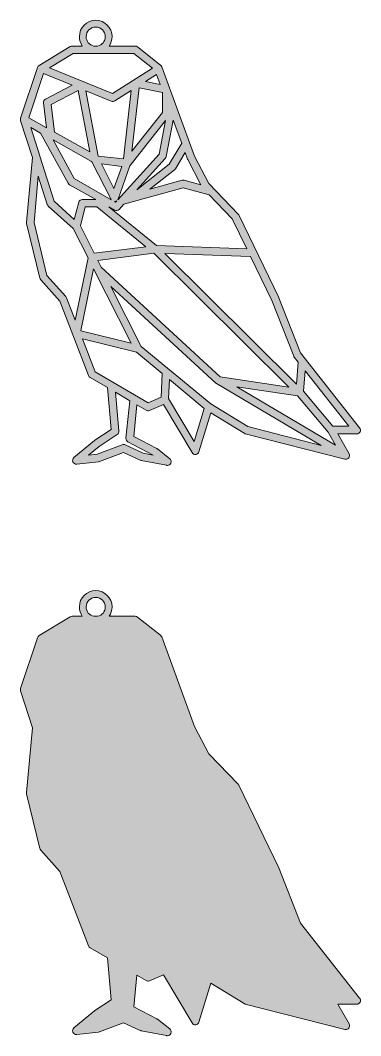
# Model space of a CAD drawing. Extents: x 5 to 4381, y -984 to -15.
# Drawn here: x 3483 to 3695, y -812 to -178 of the extents above; entities that cross this region are included whole.
import ezdxf

# ---------------------------------------------------------------- set-up
doc = ezdxf.new("R2010")
doc.units = 0
doc.header["$MEASUREMENT"] = 0
doc.layers.add('Layer 1', color=7, linetype='Continuous')

msp = doc.modelspace()

# ---------------------------------------------------------------- hatches: boundary and pattern name
at = {"layer": 'Layer 1', "true_color": 0xd0d1d3}
h = msp.add_hatch(color=254, dxfattribs=at)
h.dxf.hatch_style = 2
edge = h.paths.add_edge_path()
edge.add_spline(control_points=[(3657.68, -385.87), (3657.68, -385.87), (3644.17, -351.35), (3644.17, -351.35), (3644.14, -351.28), (3644.11, -351.21), (3644.08, -351.16), (3644.08, -351.16), (3619.09, -299.65), (3619.09, -299.65), (3618.98, -299.43), (3618.85, -299.25), (3618.7, -299.08), (3618.7, -299.08), (3600.34, -279.97), (3600.34, -279.97), (3600.34, -279.97), (3591.47, -262.98), (3591.47, -262.98), (3591.47, -262.98), (3571.07, -207.06), (3571.07, -207.06), (3570.92, -206.65), (3570.66, -206.29), (3570.32, -206.02), (3570.32, -206.02), (3555.92, -194.65), (3555.92, -194.65), (3555.51, -194.33), (3554.99, -194.15), (3554.46, -194.15), (3554.46, -194.15), (3538.17, -194.15), (3538.17, -194.15), (3539.33, -192.49), (3540.02, -190.48), (3540.02, -188.31), (3540.02, -182.68), (3535.44, -178.1), (3529.81, -178.1), (3524.18, -178.1), (3519.6, -182.68), (3519.6, -188.31), (3519.6, -190.48), (3520.29, -192.49), (3521.45, -194.15), (3521.45, -194.15), (3515.06, -194.15), (3515.06, -194.15), (3514.64, -194.15), (3514.22, -194.26), (3513.85, -194.49), (3513.85, -194.49), (3494.52, -206.23), (3494.52, -206.23), (3494.04, -206.53), (3493.69, -206.98), (3493.51, -207.5), (3493.51, -207.5), (3482.91, -239.32), (3482.91, -239.32), (3482.75, -239.79), (3482.74, -240.32), (3482.9, -240.8), (3482.9, -240.8), (3490.33, -263.82), (3490.33, -263.82), (3490.33, -263.82), (3486.58, -304.25), (3486.58, -304.25), (3486.56, -304.51), (3486.58, -304.78), (3486.64, -305.03), (3486.64, -305.03), (3494.97, -339.12), (3494.97, -339.12), (3495.06, -339.49), (3495.24, -339.84), (3495.5, -340.12), (3495.5, -340.12), (3507.34, -353.45), (3507.34, -353.45), (3507.34, -353.45), (3515.52, -374.57), (3515.52, -374.57), (3515.52, -374.57), (3515.52, -374.58), (3515.52, -374.59), (3515.52, -374.59), (3525.37, -400.03), (3525.37, -400.03), (3525.56, -400.53), (3525.93, -400.95), (3526.39, -401.22), (3526.39, -401.22), (3537.1, -407.5), (3537.1, -407.5), (3537.1, -407.5), (3539.49, -433.61), (3539.49, -433.61), (3539.49, -433.61), (3529.29, -440.41), (3529.29, -440.41), (3529.23, -440.45), (3529.14, -440.52), (3529.08, -440.57), (3529.08, -440.57), (3516.22, -451.16), (3516.22, -451.16), (3515.43, -451.82), (3515.15, -452.94), (3515.55, -453.89), (3515.95, -454.84), (3516.96, -455.43), (3517.98, -455.31), (3517.98, -455.31), (3531.61, -453.8), (3531.61, -453.8), (3531.79, -453.78), (3531.99, -453.74), (3532.18, -453.66), (3532.18, -453.66), (3547.17, -447.95), (3547.17, -447.95), (3547.17, -447.95), (3557.64, -452.84), (3557.64, -452.84), (3557.82, -452.92), (3558, -452.98), (3558.18, -453.01), (3558.18, -453.01), (3574.1, -456.04), (3574.1, -456.04), (3574.22, -456.07), (3574.42, -456.09), (3574.54, -456.09), (3575.46, -456.09), (3576.3, -455.55), (3576.68, -454.72), (3577.13, -453.73), (3576.85, -452.57), (3576.01, -451.9), (3576.01, -451.9), (3568.43, -445.84), (3568.43, -445.84), (3568.34, -445.77), (3568.17, -445.65), (3568.07, -445.6), (3568.07, -445.6), (3553.55, -437.99), (3553.55, -437.99), (3553.55, -437.99), (3555.49, -418.3), (3555.49, -418.3), (3555.49, -418.3), (3561.23, -421.67), (3561.23, -421.67), (3561.87, -422.04), (3562.66, -422.09), (3563.34, -421.8), (3563.34, -421.8), (3572.06, -418.06), (3572.06, -418.06), (3572.06, -418.06), (3589.95, -448.12), (3589.95, -448.12), (3590.43, -448.92), (3591.33, -449.37), (3592.25, -449.25), (3593.17, -449.14), (3593.94, -448.5), (3594.22, -447.61), (3594.22, -447.61), (3601.67, -423.23), (3601.67, -423.23), (3601.67, -423.23), (3622.56, -436.04), (3622.56, -436.04), (3622.78, -436.17), (3622.99, -436.26), (3623.22, -436.32), (3623.22, -436.32), (3685.34, -452.22), (3685.34, -452.22), (3685.52, -452.27), (3685.72, -452.3), (3685.92, -452.3), (3686.65, -452.3), (3687.35, -451.95), (3687.8, -451.37), (3688.37, -450.62), (3688.44, -449.6), (3687.96, -448.78), (3687.96, -448.78), (3680.88, -436.39), (3680.88, -436.39), (3680.88, -436.39), (3692.74, -436.39), (3692.74, -436.39), (3693.64, -436.39), (3694.47, -435.87), (3694.86, -435.06), (3695.25, -434.26), (3695.14, -433.29), (3694.59, -432.58), (3694.59, -432.58), (3657.68, -385.87), (3657.68, -385.87)], knot_values=[0, 0, 0, 0, 1, 1, 1, 2, 2, 2, 3, 3, 3, 4, 4, 4, 5, 5, 5, 6, 6, 6, 7, 7, 7, 8, 8, 8, 9, 9, 9, 10, 10, 10, 11, 11, 11, 12, 12, 12, 13, 13, 13, 14, 14, 14, 15, 15, 15, 16, 16, 16, 17, 17, 17, 18, 18, 18, 19, 19, 19, 20, 20, 20, 21, 21, 21, 22, 22, 22, 23, 23, 23, 24, 24, 24, 25, 25, 25, 26, 26, 26, 27, 27, 27, 28, 28, 28, 29, 29, 29, 30, 30, 30, 31, 31, 31, 32, 32, 32, 33, 33, 33, 34, 34, 34, 35, 35, 35, 36, 36, 36, 37, 37, 37, 38, 38, 38, 39, 39, 39, 40, 40, 40, 41, 41, 41, 42, 42, 42, 43, 43, 43, 44, 44, 44, 45, 45, 45, 46, 46, 46, 47, 47, 47, 48, 48, 48, 49, 49, 49, 50, 50, 50, 51, 51, 51, 52, 52, 52, 53, 53, 53, 54, 54, 54, 55, 55, 55, 56, 56, 56, 57, 57, 57, 58, 58, 58, 59, 59, 59, 60, 60, 60, 61, 61, 61, 62, 62, 62, 63, 63, 63, 64, 64, 64, 65, 65, 65, 66, 66, 66, 67, 67, 67, 68, 68, 68, 69, 69, 69, 69], degree=3, periodic=1)
edge = h.paths.add_edge_path()
edge.add_spline(control_points=[(3639.82, -353.15), (3639.82, -353.15), (3653.43, -387.91), (3653.43, -387.91), (3653.5, -388.12), (3653.62, -388.33), (3653.77, -388.51), (3653.77, -388.51), (3653.77, -388.52), (3653.77, -388.52), (3653.77, -388.52), (3656.29, -391.7), (3656.29, -391.7), (3656.29, -391.7), (3655.19, -405.32), (3655.19, -405.32), (3655.19, -405.32), (3572.88, -323.69), (3572.88, -323.69), (3572.88, -323.69), (3626.42, -325.52), (3626.42, -325.52), (3626.42, -325.52), (3639.82, -353.15), (3639.82, -353.15)], knot_values=[0, 0, 0, 0, 1, 1, 1, 2, 2, 2, 3, 3, 3, 4, 4, 4, 5, 5, 5, 6, 6, 6, 7, 7, 7, 8, 8, 8, 8], degree=3, periodic=1)
h.paths.add_polyline_path([(3541.19, -283.05), (3533.34, -267.84), (3546.1, -269.31)])
edge = h.paths.add_edge_path()
edge.add_spline(control_points=[(3542.97, -290.84), (3542.97, -290.84), (3542.24, -291.64), (3542.24, -291.64), (3542.24, -291.64), (3541.61, -291.29), (3541.61, -291.29), (3541.67, -291.29), (3541.74, -291.28), (3541.78, -291.28), (3542.21, -291.25), (3542.62, -291.09), (3542.97, -290.84)], knot_values=[0, 0, 0, 0, 1, 1, 1, 2, 2, 2, 3, 3, 3, 4, 4, 4, 4], degree=3, periodic=1)
edge = h.paths.add_edge_path()
edge.add_spline(control_points=[(3531.37, -262.88), (3531.37, -262.88), (3523.68, -222.15), (3523.68, -222.15), (3523.68, -222.15), (3539.56, -228.6), (3539.56, -228.6), (3540.25, -228.89), (3541.06, -228.82), (3541.7, -228.42), (3541.7, -228.42), (3551.96, -221.94), (3551.96, -221.94), (3551.96, -221.94), (3547.14, -264.7), (3547.14, -264.7), (3547.14, -264.7), (3531.37, -262.88), (3531.37, -262.88)], knot_values=[0, 0, 0, 0, 1, 1, 1, 2, 2, 2, 3, 3, 3, 4, 4, 4, 5, 5, 5, 6, 6, 6, 6], degree=3, periodic=1)
h.paths.add_polyline_path([(3526.09, -260.28), (3504.15, -248.01), (3502.06, -230.78), (3518.86, -221.91)])
edge = h.paths.add_edge_path()
edge.add_spline(control_points=[(3527.28, -266.33), (3527.31, -266.4), (3527.34, -266.46), (3527.37, -266.52), (3527.37, -266.52), (3539.49, -290.01), (3539.49, -290.01), (3539.51, -290.05), (3539.53, -290.08), (3539.55, -290.12), (3539.55, -290.12), (3516.43, -276.99), (3516.43, -276.99), (3516.43, -276.99), (3503.16, -252.84), (3503.16, -252.84), (3503.16, -252.84), (3527.28, -266.33), (3527.28, -266.33)], knot_values=[0, 0, 0, 0, 1, 1, 1, 2, 2, 2, 3, 3, 3, 4, 4, 4, 5, 5, 5, 6, 6, 6, 6], degree=3, periodic=1)
h.paths.add_polyline_path([(3566.12, -323.62), (3650.38, -407.16), (3607.43, -400.75), (3533.24, -332.26), (3531.11, -328.06)])
h.paths.add_polyline_path([(3528.87, -323.61), (3520.22, -306.48), (3523.32, -294.7), (3530.5, -294.7), (3561.2, -319.5)])
edge = h.paths.add_edge_path()
edge.add_spline(control_points=[(3600.69, -287.12), (3600.69, -287.12), (3615.02, -302.04), (3615.02, -302.04), (3615.02, -302.04), (3624.1, -320.74), (3624.1, -320.74), (3624.1, -320.74), (3567.83, -318.82), (3567.83, -318.82), (3567.83, -318.82), (3537.98, -294.7), (3537.98, -294.7), (3537.98, -294.7), (3538.09, -294.7), (3538.09, -294.7), (3538.09, -294.7), (3541.56, -296.66), (3541.56, -296.66), (3542.52, -297.2), (3543.75, -296.98), (3544.46, -296.2), (3544.46, -296.2), (3547.42, -292.93), (3547.42, -292.93), (3547.42, -292.93), (3584.4, -282.66), (3584.4, -282.66), (3584.4, -282.66), (3600.69, -287.12), (3600.69, -287.12)], knot_values=[0, 0, 0, 0, 1, 1, 1, 2, 2, 2, 3, 3, 3, 4, 4, 4, 5, 5, 5, 6, 6, 6, 7, 7, 7, 8, 8, 8, 9, 9, 9, 10, 10, 10, 10], degree=3, periodic=1)
edge = h.paths.add_edge_path()
edge.add_spline(control_points=[(3587.11, -264.74), (3587.14, -264.82), (3587.2, -264.95), (3587.24, -265.03), (3587.24, -265.03), (3595.48, -280.82), (3595.48, -280.82), (3595.48, -280.82), (3585.01, -277.96), (3585.01, -277.96), (3584.82, -277.9), (3584.61, -277.87), (3584.4, -277.87), (3584.19, -277.87), (3583.98, -277.9), (3583.77, -277.96), (3583.77, -277.96), (3563.69, -283.53), (3563.69, -283.53), (3563.69, -283.53), (3579.03, -271.46), (3579.03, -271.46), (3579.26, -271.28), (3579.45, -271.06), (3579.6, -270.8), (3579.6, -270.8), (3585.61, -260.62), (3585.61, -260.62), (3585.61, -260.62), (3587.11, -264.74), (3587.11, -264.74)], knot_values=[0, 0, 0, 0, 1, 1, 1, 2, 2, 2, 3, 3, 3, 4, 4, 4, 5, 5, 5, 6, 6, 6, 7, 7, 7, 8, 8, 8, 9, 9, 9, 10, 10, 10, 10], degree=3, periodic=1)
edge = h.paths.add_edge_path()
edge.add_spline(control_points=[(3578.23, -240.39), (3578.23, -240.39), (3583.52, -254.91), (3583.52, -254.91), (3583.52, -254.91), (3575.77, -268.04), (3575.77, -268.04), (3575.77, -268.04), (3555.51, -283.99), (3555.51, -283.99), (3555.51, -283.99), (3573.26, -264.37), (3573.26, -264.37), (3573.54, -264.05), (3573.73, -263.67), (3573.82, -263.26), (3573.82, -263.26), (3578.23, -240.39), (3578.23, -240.39)], knot_values=[0, 0, 0, 0, 1, 1, 1, 2, 2, 2, 3, 3, 3, 4, 4, 4, 5, 5, 5, 6, 6, 6, 6], degree=3, periodic=1)
edge = h.paths.add_edge_path()
edge.add_spline(control_points=[(3569.33, -261.71), (3569.33, -261.71), (3543.6, -290.14), (3543.6, -290.14), (3543.68, -290.01), (3543.74, -289.88), (3543.8, -289.73), (3543.8, -289.73), (3551.2, -269.01), (3551.2, -269.01), (3551.26, -268.94), (3551.33, -268.87), (3551.39, -268.79), (3551.39, -268.79), (3573.37, -240.72), (3573.37, -240.72), (3573.37, -240.72), (3569.33, -261.71), (3569.33, -261.71)], knot_values=[0, 0, 0, 0, 1, 1, 1, 2, 2, 2, 3, 3, 3, 4, 4, 4, 5, 5, 5, 6, 6, 6, 6], degree=3, periodic=1)
h.paths.add_polyline_path([(3571.42, -223.24), (3571.42, -235.59), (3552.41, -259.86), (3556.89, -220.17)])
h.paths.add_polyline_path([(3570.11, -218.16), (3560.99, -216.23), (3567.83, -211.91)])
edge = h.paths.add_edge_path()
edge.add_spline(control_points=[(3523.84, -188.31), (3523.84, -185.02), (3526.52, -182.34), (3529.81, -182.34), (3533.1, -182.34), (3535.78, -185.02), (3535.78, -188.31), (3535.78, -191.18), (3533.73, -193.58), (3531.03, -194.15), (3531.03, -194.15), (3528.6, -194.15), (3528.6, -194.15), (3525.89, -193.58), (3523.84, -191.18), (3523.84, -188.31)], knot_values=[0, 0, 0, 0, 1, 1, 1, 2, 2, 2, 3, 3, 3, 4, 4, 4, 5, 5, 5, 5], degree=3, periodic=1)
h.paths.add_polyline_path([(3515.72, -198.85), (3553.65, -198.85), (3565.23, -207.99), (3540.21, -223.79), (3500.96, -207.82)])
edge = h.paths.add_edge_path()
edge.add_spline(control_points=[(3497.18, -211.36), (3497.18, -211.36), (3515.02, -218.62), (3515.02, -218.62), (3515.02, -218.62), (3498.43, -227.38), (3498.43, -227.38), (3497.58, -227.83), (3497.08, -228.78), (3497.2, -229.74), (3497.2, -229.74), (3499.07, -245.17), (3499.07, -245.17), (3499.07, -245.17), (3487.98, -238.96), (3487.98, -238.96), (3487.98, -238.96), (3497.18, -211.36), (3497.18, -211.36)], knot_values=[0, 0, 0, 0, 1, 1, 1, 2, 2, 2, 3, 3, 3, 4, 4, 4, 5, 5, 5, 6, 6, 6, 6], degree=3, periodic=1)
edge = h.paths.add_edge_path()
edge.add_spline(control_points=[(3489.21, -245.04), (3489.21, -245.04), (3495.42, -248.51), (3495.42, -248.51), (3495.42, -248.51), (3512.62, -279.84), (3512.62, -279.84), (3512.84, -280.22), (3513.15, -280.54), (3513.53, -280.76), (3513.53, -280.76), (3529.81, -290), (3529.81, -290), (3529.81, -290), (3521.5, -290), (3521.5, -290), (3520.44, -290), (3519.5, -290.72), (3519.23, -291.75), (3519.23, -291.75), (3516.43, -302.41), (3516.43, -302.41), (3516.43, -302.41), (3503.85, -291.03), (3503.85, -291.03), (3503.85, -291.03), (3494.95, -262.85), (3494.95, -262.85), (3494.95, -262.83), (3494.95, -262.82), (3494.94, -262.8), (3494.94, -262.8), (3489.21, -245.04), (3489.21, -245.04)], knot_values=[0, 0, 0, 0, 1, 1, 1, 2, 2, 2, 3, 3, 3, 4, 4, 4, 5, 5, 5, 6, 6, 6, 7, 7, 7, 8, 8, 8, 9, 9, 9, 10, 10, 10, 11, 11, 11, 11], degree=3, periodic=1)
edge = h.paths.add_edge_path()
edge.add_spline(control_points=[(3511.57, -351.36), (3511.47, -351.09), (3511.33, -350.86), (3511.15, -350.66), (3511.15, -350.66), (3499.4, -337.44), (3499.4, -337.44), (3499.4, -337.44), (3491.3, -304.29), (3491.3, -304.29), (3491.3, -304.29), (3493.98, -275.37), (3493.98, -275.37), (3493.98, -275.37), (3499.56, -293.05), (3499.56, -293.05), (3499.69, -293.46), (3499.92, -293.81), (3500.22, -294.09), (3500.22, -294.09), (3515.81, -308.19), (3515.81, -308.19), (3515.81, -308.19), (3525.05, -326.48), (3525.05, -326.48), (3525.05, -326.48), (3517.02, -365.44), (3517.02, -365.44), (3517.02, -365.44), (3511.57, -351.36), (3511.57, -351.36)], knot_values=[0, 0, 0, 0, 1, 1, 1, 2, 2, 2, 3, 3, 3, 4, 4, 4, 5, 5, 5, 6, 6, 6, 7, 7, 7, 8, 8, 8, 9, 9, 9, 10, 10, 10, 10], degree=3, periodic=1)
h.paths.add_polyline_path([(3528.46, -333.23), (3551.95, -379.76), (3520.47, -371.99)])
edge = h.paths.add_edge_path()
edge.add_spline(control_points=[(3565.68, -449.65), (3565.68, -449.65), (3559.36, -448.45), (3559.36, -448.45), (3559.36, -448.45), (3548.26, -443.27), (3548.26, -443.27), (3547.69, -443), (3547.02, -442.98), (3546.43, -443.2), (3546.43, -443.2), (3530.8, -449.16), (3530.8, -449.16), (3530.8, -449.16), (3525.31, -449.77), (3525.31, -449.77), (3525.31, -449.77), (3532, -444.26), (3532, -444.26), (3532, -444.26), (3543.27, -436.75), (3543.27, -436.75), (3543.98, -436.27), (3544.38, -435.44), (3544.3, -434.58), (3544.3, -434.58), (3544.3, -434.58), (3544.3, -434.58), (3544.3, -434.58), (3542.09, -410.43), (3542.09, -410.43), (3542.09, -410.43), (3551.02, -415.67), (3551.02, -415.67), (3551.02, -415.67), (3548.72, -439.11), (3548.72, -439.11), (3548.62, -440.06), (3549.11, -440.97), (3549.96, -441.42), (3549.96, -441.42), (3565.68, -449.65), (3565.68, -449.65)], knot_values=[0, 0, 0, 0, 1, 1, 1, 2, 2, 2, 3, 3, 3, 4, 4, 4, 5, 5, 5, 6, 6, 6, 7, 7, 7, 8, 8, 8, 9, 9, 9, 10, 10, 10, 11, 11, 11, 12, 12, 12, 13, 13, 13, 14, 14, 14, 14], degree=3, periodic=1)
h.paths.add_polyline_path([(3570.62, -413.57), (3562.59, -417.01), (3529.46, -397.57), (3521.54, -377.1), (3555.27, -385.42), (3571.37, -398.74)])
h.paths.add_polyline_path([(3591.27, -441.15), (3575.29, -414.3), (3575.89, -402.48), (3597.6, -420.45)])
edge = h.paths.add_edge_path()
edge.add_spline(control_points=[(3624.72, -431.85), (3624.72, -431.85), (3601.68, -417.72), (3601.68, -417.72), (3601.68, -417.72), (3558.24, -381.77), (3558.24, -381.77), (3558.24, -381.77), (3539.29, -344.25), (3539.29, -344.25), (3539.29, -344.25), (3604.77, -404.7), (3604.77, -404.7), (3604.82, -404.74), (3604.88, -404.79), (3604.94, -404.83), (3605.01, -404.89), (3605.09, -404.95), (3605.17, -404.99), (3605.17, -404.99), (3670.5, -443.57), (3670.5, -443.57), (3670.5, -443.57), (3624.72, -431.85), (3624.72, -431.85)], knot_values=[0, 0, 0, 0, 1, 1, 1, 2, 2, 2, 3, 3, 3, 4, 4, 4, 5, 5, 5, 6, 6, 6, 7, 7, 7, 8, 8, 8, 8], degree=3, periodic=1)
h.paths.add_polyline_path([(3617.94, -407.07), (3655.9, -412.74), (3674.9, -435.38), (3679.48, -443.41)])
h.paths.add_polyline_path([(3677.93, -431.68), (3659.55, -409.77), (3660.57, -397.12), (3687.89, -431.68)])
at = {"layer": 'Layer 1', "true_color": 0xad6c5e}
h = msp.add_hatch(color=35, dxfattribs=at)
h.dxf.hatch_style = 2
edge = h.paths.add_edge_path()
edge.add_spline(control_points=[(3657.68, -742.07), (3657.68, -742.07), (3644.17, -707.54), (3644.17, -707.54), (3644.14, -707.48), (3644.11, -707.4), (3644.08, -707.35), (3644.08, -707.35), (3619.09, -655.85), (3619.09, -655.85), (3618.98, -655.63), (3618.85, -655.44), (3618.7, -655.28), (3618.7, -655.28), (3600.34, -636.17), (3600.34, -636.17), (3600.34, -636.17), (3591.47, -619.18), (3591.47, -619.18), (3591.47, -619.18), (3571.07, -563.25), (3571.07, -563.25), (3570.92, -562.85), (3570.66, -562.49), (3570.32, -562.21), (3570.32, -562.21), (3555.92, -550.85), (3555.92, -550.85), (3555.51, -550.52), (3554.99, -550.34), (3554.46, -550.34), (3554.46, -550.34), (3538.17, -550.34), (3538.17, -550.34), (3539.33, -548.68), (3540.02, -546.67), (3540.02, -544.5), (3540.02, -538.87), (3535.44, -534.29), (3529.81, -534.29), (3524.18, -534.29), (3519.6, -538.87), (3519.6, -544.5), (3519.6, -546.67), (3520.29, -548.68), (3521.45, -550.34), (3521.45, -550.34), (3515.06, -550.34), (3515.06, -550.34), (3514.64, -550.34), (3514.22, -550.46), (3513.85, -550.68), (3513.85, -550.68), (3494.52, -562.43), (3494.52, -562.43), (3494.04, -562.72), (3493.69, -563.17), (3493.51, -563.7), (3493.51, -563.7), (3482.91, -595.51), (3482.91, -595.51), (3482.75, -595.99), (3482.74, -596.51), (3482.9, -596.99), (3482.9, -596.99), (3490.33, -620.01), (3490.33, -620.01), (3490.33, -620.01), (3486.58, -660.45), (3486.58, -660.45), (3486.56, -660.71), (3486.58, -660.97), (3486.64, -661.22), (3486.64, -661.22), (3494.97, -695.32), (3494.97, -695.32), (3495.06, -695.68), (3495.24, -696.03), (3495.5, -696.32), (3495.5, -696.32), (3507.34, -709.64), (3507.34, -709.64), (3507.34, -709.64), (3515.52, -730.76), (3515.52, -730.76), (3515.52, -730.77), (3515.52, -730.78), (3515.52, -730.78), (3515.52, -730.78), (3525.37, -756.22), (3525.37, -756.22), (3525.56, -756.72), (3525.93, -757.14), (3526.39, -757.41), (3526.39, -757.41), (3537.1, -763.69), (3537.1, -763.69), (3537.1, -763.69), (3539.49, -789.81), (3539.49, -789.81), (3539.49, -789.81), (3529.29, -796.61), (3529.29, -796.61), (3529.23, -796.65), (3529.14, -796.72), (3529.08, -796.77), (3529.08, -796.77), (3516.22, -807.36), (3516.22, -807.36), (3515.43, -808.01), (3515.15, -809.13), (3515.55, -810.08), (3515.95, -811.04), (3516.96, -811.63), (3517.98, -811.51), (3517.98, -811.51), (3531.61, -809.99), (3531.61, -809.99), (3531.79, -809.98), (3531.99, -809.93), (3532.18, -809.86), (3532.18, -809.86), (3547.17, -804.15), (3547.17, -804.15), (3547.17, -804.15), (3557.64, -809.03), (3557.64, -809.03), (3557.82, -809.11), (3558, -809.17), (3558.18, -809.21), (3558.18, -809.21), (3574.1, -812.24), (3574.1, -812.24), (3574.22, -812.26), (3574.42, -812.28), (3574.54, -812.28), (3575.46, -812.28), (3576.3, -811.74), (3576.68, -810.91), (3577.13, -809.92), (3576.85, -808.77), (3576.01, -808.09), (3576.01, -808.09), (3568.43, -802.03), (3568.43, -802.03), (3568.34, -801.96), (3568.17, -801.85), (3568.07, -801.79), (3568.07, -801.79), (3553.55, -794.19), (3553.55, -794.19), (3553.55, -794.19), (3555.49, -774.49), (3555.49, -774.49), (3555.49, -774.49), (3561.23, -777.86), (3561.23, -777.86), (3561.87, -778.24), (3562.66, -778.29), (3563.34, -778), (3563.34, -778), (3572.06, -774.26), (3572.06, -774.26), (3572.06, -774.26), (3589.95, -804.31), (3589.95, -804.31), (3590.43, -805.11), (3591.33, -805.56), (3592.25, -805.44), (3593.17, -805.34), (3593.94, -804.69), (3594.22, -803.8), (3594.22, -803.8), (3601.67, -779.42), (3601.67, -779.42), (3601.67, -779.42), (3622.56, -792.23), (3622.56, -792.23), (3622.78, -792.36), (3622.99, -792.45), (3623.22, -792.51), (3623.22, -792.51), (3685.34, -808.42), (3685.34, -808.42), (3685.52, -808.47), (3685.72, -808.49), (3685.92, -808.49), (3686.65, -808.49), (3687.35, -808.14), (3687.8, -807.56), (3688.37, -806.81), (3688.44, -805.79), (3687.96, -804.97), (3687.96, -804.97), (3680.88, -792.58), (3680.88, -792.58), (3680.88, -792.58), (3692.74, -792.58), (3692.74, -792.58), (3693.64, -792.58), (3694.47, -792.06), (3694.86, -791.26), (3695.25, -790.45), (3695.14, -789.48), (3694.59, -788.78), (3694.59, -788.78), (3657.68, -742.07), (3657.68, -742.07)], knot_values=[0, 0, 0, 0, 1, 1, 1, 2, 2, 2, 3, 3, 3, 4, 4, 4, 5, 5, 5, 6, 6, 6, 7, 7, 7, 8, 8, 8, 9, 9, 9, 10, 10, 10, 11, 11, 11, 12, 12, 12, 13, 13, 13, 14, 14, 14, 15, 15, 15, 16, 16, 16, 17, 17, 17, 18, 18, 18, 19, 19, 19, 20, 20, 20, 21, 21, 21, 22, 22, 22, 23, 23, 23, 24, 24, 24, 25, 25, 25, 26, 26, 26, 27, 27, 27, 28, 28, 28, 29, 29, 29, 30, 30, 30, 31, 31, 31, 32, 32, 32, 33, 33, 33, 34, 34, 34, 35, 35, 35, 36, 36, 36, 37, 37, 37, 38, 38, 38, 39, 39, 39, 40, 40, 40, 41, 41, 41, 42, 42, 42, 43, 43, 43, 44, 44, 44, 45, 45, 45, 46, 46, 46, 47, 47, 47, 48, 48, 48, 49, 49, 49, 50, 50, 50, 51, 51, 51, 52, 52, 52, 53, 53, 53, 54, 54, 54, 55, 55, 55, 56, 56, 56, 57, 57, 57, 58, 58, 58, 59, 59, 59, 60, 60, 60, 61, 61, 61, 62, 62, 62, 63, 63, 63, 64, 64, 64, 65, 65, 65, 66, 66, 66, 67, 67, 67, 68, 68, 68, 69, 69, 69, 69], degree=3, periodic=1)
edge = h.paths.add_edge_path()
edge.add_spline(control_points=[(3523.84, -544.5), (3523.84, -541.21), (3526.52, -538.53), (3529.81, -538.53), (3533.1, -538.53), (3535.78, -541.21), (3535.78, -544.5), (3535.78, -547.37), (3533.73, -549.78), (3531.03, -550.34), (3531.03, -550.34), (3528.6, -550.34), (3528.6, -550.34), (3525.89, -549.78), (3523.84, -547.37), (3523.84, -544.5)], knot_values=[0, 0, 0, 0, 1, 1, 1, 2, 2, 2, 3, 3, 3, 4, 4, 4, 5, 5, 5, 5], degree=3, periodic=1)

# ---------------------------------------------------------------- linework, layer by layer
at = {"layer": 'Layer 1', "lineweight": 0}
for points in [[(3515.72, -198.85), (3553.65, -198.85), (3565.23, -207.99), (3540.21, -223.79), (3500.96, -207.82), (3515.72, -198.85)], [(3570.11, -218.16), (3560.99, -216.23), (3567.83, -211.91), (3570.11, -218.16)], [(3526.09, -260.28), (3504.15, -248.01), (3502.06, -230.78), (3518.86, -221.91), (3526.09, -260.28)], [(3571.42, -223.24), (3571.42, -235.59), (3552.41, -259.86), (3556.89, -220.17), (3571.42, -223.24)], [(3541.19, -283.05), (3533.34, -267.84), (3546.1, -269.31), (3541.19, -283.05)], [(3528.87, -323.61), (3520.22, -306.48), (3523.32, -294.7), (3530.5, -294.7), (3561.2, -319.5), (3528.87, -323.61)], [(3566.12, -323.62), (3650.38, -407.16), (3607.43, -400.75), (3533.24, -332.26), (3531.11, -328.06), (3566.12, -323.62)], [(3528.46, -333.23), (3551.95, -379.76), (3520.47, -371.99), (3528.46, -333.23)], [(3570.62, -413.57), (3562.59, -417.01), (3529.46, -397.57), (3521.54, -377.1), (3555.27, -385.42), (3571.37, -398.74), (3570.62, -413.57)], [(3677.93, -431.68), (3659.55, -409.77), (3660.57, -397.12), (3687.89, -431.68), (3677.93, -431.68)], [(3591.27, -441.15), (3575.29, -414.3), (3575.89, -402.48), (3597.6, -420.45), (3591.27, -441.15)], [(3617.94, -407.07), (3655.9, -412.74), (3674.9, -435.38), (3679.48, -443.41), (3617.94, -407.07)]]:
    msp.add_lwpolyline(points, dxfattribs=at)
for points, knots in [([(3657.68, -385.87), (3657.68, -385.87), (3644.17, -351.35), (3644.17, -351.35), (3644.14, -351.28), (3644.11, -351.21), (3644.08, -351.16), (3644.08, -351.16), (3619.09, -299.65), (3619.09, -299.65), (3618.98, -299.43), (3618.85, -299.25), (3618.7, -299.08), (3618.7, -299.08), (3600.34, -279.97), (3600.34, -279.97), (3600.34, -279.97), (3591.47, -262.98), (3591.47, -262.98), (3591.47, -262.98), (3571.07, -207.06), (3571.07, -207.06), (3570.92, -206.65), (3570.66, -206.29), (3570.32, -206.02), (3570.32, -206.02), (3555.92, -194.65), (3555.92, -194.65), (3555.51, -194.33), (3554.99, -194.15), (3554.46, -194.15), (3554.46, -194.15), (3538.17, -194.15), (3538.17, -194.15), (3539.33, -192.49), (3540.02, -190.48), (3540.02, -188.31), (3540.02, -182.68), (3535.44, -178.1), (3529.81, -178.1), (3524.18, -178.1), (3519.6, -182.68), (3519.6, -188.31), (3519.6, -190.48), (3520.29, -192.49), (3521.45, -194.15), (3521.45, -194.15), (3515.06, -194.15), (3515.06, -194.15), (3514.64, -194.15), (3514.22, -194.26), (3513.85, -194.49), (3513.85, -194.49), (3494.52, -206.23), (3494.52, -206.23), (3494.04, -206.53), (3493.69, -206.98), (3493.51, -207.5), (3493.51, -207.5), (3482.91, -239.32), (3482.91, -239.32), (3482.75, -239.79), (3482.74, -240.32), (3482.9, -240.8), (3482.9, -240.8), (3490.33, -263.82), (3490.33, -263.82), (3490.33, -263.82), (3486.58, -304.25), (3486.58, -304.25), (3486.56, -304.51), (3486.58, -304.78), (3486.64, -305.03), (3486.64, -305.03), (3494.97, -339.12), (3494.97, -339.12), (3495.06, -339.49), (3495.24, -339.84), (3495.5, -340.12), (3495.5, -340.12), (3507.34, -353.45), (3507.34, -353.45), (3507.34, -353.45), (3515.52, -374.57), (3515.52, -374.57), (3515.52, -374.57), (3515.52, -374.58), (3515.52, -374.59), (3515.52, -374.59), (3525.37, -400.03), (3525.37, -400.03), (3525.56, -400.53), (3525.93, -400.95), (3526.39, -401.22), (3526.39, -401.22), (3537.1, -407.5), (3537.1, -407.5), (3537.1, -407.5), (3539.49, -433.61), (3539.49, -433.61), (3539.49, -433.61), (3529.29, -440.41), (3529.29, -440.41), (3529.23, -440.45), (3529.14, -440.52), (3529.08, -440.57), (3529.08, -440.57), (3516.22, -451.16), (3516.22, -451.16), (3515.43, -451.82), (3515.15, -452.94), (3515.55, -453.89), (3515.95, -454.84), (3516.96, -455.43), (3517.98, -455.31), (3517.98, -455.31), (3531.61, -453.8), (3531.61, -453.8), (3531.79, -453.78), (3531.99, -453.74), (3532.18, -453.66), (3532.18, -453.66), (3547.17, -447.95), (3547.17, -447.95), (3547.17, -447.95), (3557.64, -452.84), (3557.64, -452.84), (3557.82, -452.92), (3558, -452.98), (3558.18, -453.01), (3558.18, -453.01), (3574.1, -456.04), (3574.1, -456.04), (3574.22, -456.07), (3574.42, -456.09), (3574.54, -456.09), (3575.46, -456.09), (3576.3, -455.55), (3576.68, -454.72), (3577.13, -453.73), (3576.85, -452.57), (3576.01, -451.9), (3576.01, -451.9), (3568.43, -445.84), (3568.43, -445.84), (3568.34, -445.77), (3568.17, -445.65), (3568.07, -445.6), (3568.07, -445.6), (3553.55, -437.99), (3553.55, -437.99), (3553.55, -437.99), (3555.49, -418.3), (3555.49, -418.3), (3555.49, -418.3), (3561.23, -421.67), (3561.23, -421.67), (3561.87, -422.04), (3562.66, -422.09), (3563.34, -421.8), (3563.34, -421.8), (3572.06, -418.06), (3572.06, -418.06), (3572.06, -418.06), (3589.95, -448.12), (3589.95, -448.12), (3590.43, -448.92), (3591.33, -449.37), (3592.25, -449.25), (3593.17, -449.14), (3593.94, -448.5), (3594.22, -447.61), (3594.22, -447.61), (3601.67, -423.23), (3601.67, -423.23), (3601.67, -423.23), (3622.56, -436.04), (3622.56, -436.04), (3622.78, -436.17), (3622.99, -436.26), (3623.22, -436.32), (3623.22, -436.32), (3685.34, -452.22), (3685.34, -452.22), (3685.52, -452.27), (3685.72, -452.3), (3685.92, -452.3), (3686.65, -452.3), (3687.35, -451.95), (3687.8, -451.37), (3688.37, -450.62), (3688.44, -449.6), (3687.96, -448.78), (3687.96, -448.78), (3680.88, -436.39), (3680.88, -436.39), (3680.88, -436.39), (3692.74, -436.39), (3692.74, -436.39), (3693.64, -436.39), (3694.47, -435.87), (3694.86, -435.06), (3695.25, -434.26), (3695.14, -433.29), (3694.59, -432.58), (3694.59, -432.58), (3657.68, -385.87), (3657.68, -385.87)], [0, 0, 0, 0, 1, 1, 1, 2, 2, 2, 3, 3, 3, 4, 4, 4, 5, 5, 5, 6, 6, 6, 7, 7, 7, 8, 8, 8, 9, 9, 9, 10, 10, 10, 11, 11, 11, 12, 12, 12, 13, 13, 13, 14, 14, 14, 15, 15, 15, 16, 16, 16, 17, 17, 17, 18, 18, 18, 19, 19, 19, 20, 20, 20, 21, 21, 21, 22, 22, 22, 23, 23, 23, 24, 24, 24, 25, 25, 25, 26, 26, 26, 27, 27, 27, 28, 28, 28, 29, 29, 29, 30, 30, 30, 31, 31, 31, 32, 32, 32, 33, 33, 33, 34, 34, 34, 35, 35, 35, 36, 36, 36, 37, 37, 37, 38, 38, 38, 39, 39, 39, 40, 40, 40, 41, 41, 41, 42, 42, 42, 43, 43, 43, 44, 44, 44, 45, 45, 45, 46, 46, 46, 47, 47, 47, 48, 48, 48, 49, 49, 49, 50, 50, 50, 51, 51, 51, 52, 52, 52, 53, 53, 53, 54, 54, 54, 55, 55, 55, 56, 56, 56, 57, 57, 57, 58, 58, 58, 59, 59, 59, 60, 60, 60, 61, 61, 61, 62, 62, 62, 63, 63, 63, 64, 64, 64, 65, 65, 65, 66, 66, 66, 67, 67, 67, 68, 68, 68, 69, 69, 69, 69]), ([(3523.84, -188.31), (3523.84, -185.02), (3526.52, -182.34), (3529.81, -182.34), (3533.1, -182.34), (3535.78, -185.02), (3535.78, -188.31), (3535.78, -191.18), (3533.73, -193.58), (3531.03, -194.15), (3531.03, -194.15), (3528.6, -194.15), (3528.6, -194.15), (3525.89, -193.58), (3523.84, -191.18), (3523.84, -188.31)], [0, 0, 0, 0, 1, 1, 1, 2, 2, 2, 3, 3, 3, 4, 4, 4, 5, 5, 5, 5]), ([(3497.18, -211.36), (3497.18, -211.36), (3515.02, -218.62), (3515.02, -218.62), (3515.02, -218.62), (3498.43, -227.38), (3498.43, -227.38), (3497.58, -227.83), (3497.08, -228.78), (3497.2, -229.74), (3497.2, -229.74), (3499.07, -245.17), (3499.07, -245.17), (3499.07, -245.17), (3487.98, -238.96), (3487.98, -238.96), (3487.98, -238.96), (3497.18, -211.36), (3497.18, -211.36)], [0, 0, 0, 0, 1, 1, 1, 2, 2, 2, 3, 3, 3, 4, 4, 4, 5, 5, 5, 6, 6, 6, 6]), ([(3531.37, -262.88), (3531.37, -262.88), (3523.68, -222.15), (3523.68, -222.15), (3523.68, -222.15), (3539.56, -228.6), (3539.56, -228.6), (3540.25, -228.89), (3541.06, -228.82), (3541.7, -228.42), (3541.7, -228.42), (3551.96, -221.94), (3551.96, -221.94), (3551.96, -221.94), (3547.14, -264.7), (3547.14, -264.7), (3547.14, -264.7), (3531.37, -262.88), (3531.37, -262.88)], [0, 0, 0, 0, 1, 1, 1, 2, 2, 2, 3, 3, 3, 4, 4, 4, 5, 5, 5, 6, 6, 6, 6]), ([(3569.33, -261.71), (3569.33, -261.71), (3543.6, -290.14), (3543.6, -290.14), (3543.68, -290.01), (3543.74, -289.88), (3543.8, -289.73), (3543.8, -289.73), (3551.2, -269.01), (3551.2, -269.01), (3551.26, -268.94), (3551.33, -268.87), (3551.39, -268.79), (3551.39, -268.79), (3573.37, -240.72), (3573.37, -240.72), (3573.37, -240.72), (3569.33, -261.71), (3569.33, -261.71)], [0, 0, 0, 0, 1, 1, 1, 2, 2, 2, 3, 3, 3, 4, 4, 4, 5, 5, 5, 6, 6, 6, 6]), ([(3578.23, -240.39), (3578.23, -240.39), (3583.52, -254.91), (3583.52, -254.91), (3583.52, -254.91), (3575.77, -268.04), (3575.77, -268.04), (3575.77, -268.04), (3555.51, -283.99), (3555.51, -283.99), (3555.51, -283.99), (3573.26, -264.37), (3573.26, -264.37), (3573.54, -264.05), (3573.73, -263.67), (3573.82, -263.26), (3573.82, -263.26), (3578.23, -240.39), (3578.23, -240.39)], [0, 0, 0, 0, 1, 1, 1, 2, 2, 2, 3, 3, 3, 4, 4, 4, 5, 5, 5, 6, 6, 6, 6]), ([(3489.21, -245.04), (3489.21, -245.04), (3495.42, -248.51), (3495.42, -248.51), (3495.42, -248.51), (3512.62, -279.84), (3512.62, -279.84), (3512.84, -280.22), (3513.15, -280.54), (3513.53, -280.76), (3513.53, -280.76), (3529.81, -290), (3529.81, -290), (3529.81, -290), (3521.5, -290), (3521.5, -290), (3520.44, -290), (3519.5, -290.72), (3519.23, -291.75), (3519.23, -291.75), (3516.43, -302.41), (3516.43, -302.41), (3516.43, -302.41), (3503.85, -291.03), (3503.85, -291.03), (3503.85, -291.03), (3494.95, -262.85), (3494.95, -262.85), (3494.95, -262.83), (3494.95, -262.82), (3494.94, -262.8), (3494.94, -262.8), (3489.21, -245.04), (3489.21, -245.04)], [0, 0, 0, 0, 1, 1, 1, 2, 2, 2, 3, 3, 3, 4, 4, 4, 5, 5, 5, 6, 6, 6, 7, 7, 7, 8, 8, 8, 9, 9, 9, 10, 10, 10, 11, 11, 11, 11]), ([(3527.28, -266.33), (3527.31, -266.4), (3527.34, -266.46), (3527.37, -266.52), (3527.37, -266.52), (3539.49, -290.01), (3539.49, -290.01), (3539.51, -290.05), (3539.53, -290.08), (3539.55, -290.12), (3539.55, -290.12), (3516.43, -276.99), (3516.43, -276.99), (3516.43, -276.99), (3503.16, -252.84), (3503.16, -252.84), (3503.16, -252.84), (3527.28, -266.33), (3527.28, -266.33)], [0, 0, 0, 0, 1, 1, 1, 2, 2, 2, 3, 3, 3, 4, 4, 4, 5, 5, 5, 6, 6, 6, 6]), ([(3587.11, -264.74), (3587.14, -264.82), (3587.2, -264.95), (3587.24, -265.03), (3587.24, -265.03), (3595.48, -280.82), (3595.48, -280.82), (3595.48, -280.82), (3585.01, -277.96), (3585.01, -277.96), (3584.82, -277.9), (3584.61, -277.87), (3584.4, -277.87), (3584.19, -277.87), (3583.98, -277.9), (3583.77, -277.96), (3583.77, -277.96), (3563.69, -283.53), (3563.69, -283.53), (3563.69, -283.53), (3579.03, -271.46), (3579.03, -271.46), (3579.26, -271.28), (3579.45, -271.06), (3579.6, -270.8), (3579.6, -270.8), (3585.61, -260.62), (3585.61, -260.62), (3585.61, -260.62), (3587.11, -264.74), (3587.11, -264.74)], [0, 0, 0, 0, 1, 1, 1, 2, 2, 2, 3, 3, 3, 4, 4, 4, 5, 5, 5, 6, 6, 6, 7, 7, 7, 8, 8, 8, 9, 9, 9, 10, 10, 10, 10]), ([(3511.57, -351.36), (3511.47, -351.09), (3511.33, -350.86), (3511.15, -350.66), (3511.15, -350.66), (3499.4, -337.44), (3499.4, -337.44), (3499.4, -337.44), (3491.3, -304.29), (3491.3, -304.29), (3491.3, -304.29), (3493.98, -275.37), (3493.98, -275.37), (3493.98, -275.37), (3499.56, -293.05), (3499.56, -293.05), (3499.69, -293.46), (3499.92, -293.81), (3500.22, -294.09), (3500.22, -294.09), (3515.81, -308.19), (3515.81, -308.19), (3515.81, -308.19), (3525.05, -326.48), (3525.05, -326.48), (3525.05, -326.48), (3517.02, -365.44), (3517.02, -365.44), (3517.02, -365.44), (3511.57, -351.36), (3511.57, -351.36)], [0, 0, 0, 0, 1, 1, 1, 2, 2, 2, 3, 3, 3, 4, 4, 4, 5, 5, 5, 6, 6, 6, 7, 7, 7, 8, 8, 8, 9, 9, 9, 10, 10, 10, 10]), ([(3600.69, -287.12), (3600.69, -287.12), (3615.02, -302.04), (3615.02, -302.04), (3615.02, -302.04), (3624.1, -320.74), (3624.1, -320.74), (3624.1, -320.74), (3567.83, -318.82), (3567.83, -318.82), (3567.83, -318.82), (3537.98, -294.7), (3537.98, -294.7), (3537.98, -294.7), (3538.09, -294.7), (3538.09, -294.7), (3538.09, -294.7), (3541.56, -296.66), (3541.56, -296.66), (3542.52, -297.2), (3543.75, -296.98), (3544.46, -296.2), (3544.46, -296.2), (3547.42, -292.93), (3547.42, -292.93), (3547.42, -292.93), (3584.4, -282.66), (3584.4, -282.66), (3584.4, -282.66), (3600.69, -287.12), (3600.69, -287.12)], [0, 0, 0, 0, 1, 1, 1, 2, 2, 2, 3, 3, 3, 4, 4, 4, 5, 5, 5, 6, 6, 6, 7, 7, 7, 8, 8, 8, 9, 9, 9, 10, 10, 10, 10]), ([(3542.97, -290.84), (3542.97, -290.84), (3542.24, -291.64), (3542.24, -291.64), (3542.24, -291.64), (3541.61, -291.29), (3541.61, -291.29), (3541.67, -291.29), (3541.74, -291.28), (3541.78, -291.28), (3542.21, -291.25), (3542.62, -291.09), (3542.97, -290.84)], [0, 0, 0, 0, 1, 1, 1, 2, 2, 2, 3, 3, 3, 4, 4, 4, 4]), ([(3639.82, -353.15), (3639.82, -353.15), (3653.43, -387.91), (3653.43, -387.91), (3653.5, -388.12), (3653.62, -388.33), (3653.77, -388.51), (3653.77, -388.51), (3653.77, -388.52), (3653.77, -388.52), (3653.77, -388.52), (3656.29, -391.7), (3656.29, -391.7), (3656.29, -391.7), (3655.19, -405.32), (3655.19, -405.32), (3655.19, -405.32), (3572.88, -323.69), (3572.88, -323.69), (3572.88, -323.69), (3626.42, -325.52), (3626.42, -325.52), (3626.42, -325.52), (3639.82, -353.15), (3639.82, -353.15)], [0, 0, 0, 0, 1, 1, 1, 2, 2, 2, 3, 3, 3, 4, 4, 4, 5, 5, 5, 6, 6, 6, 7, 7, 7, 8, 8, 8, 8]), ([(3624.72, -431.85), (3624.72, -431.85), (3601.68, -417.72), (3601.68, -417.72), (3601.68, -417.72), (3558.24, -381.77), (3558.24, -381.77), (3558.24, -381.77), (3539.29, -344.25), (3539.29, -344.25), (3539.29, -344.25), (3604.77, -404.7), (3604.77, -404.7), (3604.82, -404.74), (3604.88, -404.79), (3604.94, -404.83), (3605.01, -404.89), (3605.09, -404.95), (3605.17, -404.99), (3605.17, -404.99), (3670.5, -443.57), (3670.5, -443.57), (3670.5, -443.57), (3624.72, -431.85), (3624.72, -431.85)], [0, 0, 0, 0, 1, 1, 1, 2, 2, 2, 3, 3, 3, 4, 4, 4, 5, 5, 5, 6, 6, 6, 7, 7, 7, 8, 8, 8, 8]), ([(3565.68, -449.65), (3565.68, -449.65), (3559.36, -448.45), (3559.36, -448.45), (3559.36, -448.45), (3548.26, -443.27), (3548.26, -443.27), (3547.69, -443), (3547.02, -442.98), (3546.43, -443.2), (3546.43, -443.2), (3530.8, -449.16), (3530.8, -449.16), (3530.8, -449.16), (3525.31, -449.77), (3525.31, -449.77), (3525.31, -449.77), (3532, -444.26), (3532, -444.26), (3532, -444.26), (3543.27, -436.75), (3543.27, -436.75), (3543.98, -436.27), (3544.38, -435.44), (3544.3, -434.58), (3544.3, -434.58), (3544.3, -434.58), (3544.3, -434.58), (3544.3, -434.58), (3542.09, -410.43), (3542.09, -410.43), (3542.09, -410.43), (3551.02, -415.67), (3551.02, -415.67), (3551.02, -415.67), (3548.72, -439.11), (3548.72, -439.11), (3548.62, -440.06), (3549.11, -440.97), (3549.96, -441.42), (3549.96, -441.42), (3565.68, -449.65), (3565.68, -449.65)], [0, 0, 0, 0, 1, 1, 1, 2, 2, 2, 3, 3, 3, 4, 4, 4, 5, 5, 5, 6, 6, 6, 7, 7, 7, 8, 8, 8, 9, 9, 9, 10, 10, 10, 11, 11, 11, 12, 12, 12, 13, 13, 13, 14, 14, 14, 14]), ([(3657.68, -742.07), (3657.68, -742.07), (3644.17, -707.54), (3644.17, -707.54), (3644.14, -707.48), (3644.11, -707.4), (3644.08, -707.35), (3644.08, -707.35), (3619.09, -655.85), (3619.09, -655.85), (3618.98, -655.63), (3618.85, -655.44), (3618.7, -655.28), (3618.7, -655.28), (3600.34, -636.17), (3600.34, -636.17), (3600.34, -636.17), (3591.47, -619.18), (3591.47, -619.18), (3591.47, -619.18), (3571.07, -563.25), (3571.07, -563.25), (3570.92, -562.85), (3570.66, -562.49), (3570.32, -562.21), (3570.32, -562.21), (3555.92, -550.85), (3555.92, -550.85), (3555.51, -550.52), (3554.99, -550.34), (3554.46, -550.34), (3554.46, -550.34), (3538.17, -550.34), (3538.17, -550.34), (3539.33, -548.68), (3540.02, -546.67), (3540.02, -544.5), (3540.02, -538.87), (3535.44, -534.29), (3529.81, -534.29), (3524.18, -534.29), (3519.6, -538.87), (3519.6, -544.5), (3519.6, -546.67), (3520.29, -548.68), (3521.45, -550.34), (3521.45, -550.34), (3515.06, -550.34), (3515.06, -550.34), (3514.64, -550.34), (3514.22, -550.46), (3513.85, -550.68), (3513.85, -550.68), (3494.52, -562.43), (3494.52, -562.43), (3494.04, -562.72), (3493.69, -563.17), (3493.51, -563.7), (3493.51, -563.7), (3482.91, -595.51), (3482.91, -595.51), (3482.75, -595.99), (3482.74, -596.51), (3482.9, -596.99), (3482.9, -596.99), (3490.33, -620.01), (3490.33, -620.01), (3490.33, -620.01), (3486.58, -660.45), (3486.58, -660.45), (3486.56, -660.71), (3486.58, -660.97), (3486.64, -661.22), (3486.64, -661.22), (3494.97, -695.32), (3494.97, -695.32), (3495.06, -695.68), (3495.24, -696.03), (3495.5, -696.32), (3495.5, -696.32), (3507.34, -709.64), (3507.34, -709.64), (3507.34, -709.64), (3515.52, -730.76), (3515.52, -730.76), (3515.52, -730.77), (3515.52, -730.78), (3515.52, -730.78), (3515.52, -730.78), (3525.37, -756.22), (3525.37, -756.22), (3525.56, -756.72), (3525.93, -757.14), (3526.39, -757.41), (3526.39, -757.41), (3537.1, -763.69), (3537.1, -763.69), (3537.1, -763.69), (3539.49, -789.81), (3539.49, -789.81), (3539.49, -789.81), (3529.29, -796.61), (3529.29, -796.61), (3529.23, -796.65), (3529.14, -796.72), (3529.08, -796.77), (3529.08, -796.77), (3516.22, -807.36), (3516.22, -807.36), (3515.43, -808.01), (3515.15, -809.13), (3515.55, -810.08), (3515.95, -811.04), (3516.96, -811.63), (3517.98, -811.51), (3517.98, -811.51), (3531.61, -809.99), (3531.61, -809.99), (3531.79, -809.98), (3531.99, -809.93), (3532.18, -809.86), (3532.18, -809.86), (3547.17, -804.15), (3547.17, -804.15), (3547.17, -804.15), (3557.64, -809.03), (3557.64, -809.03), (3557.82, -809.11), (3558, -809.17), (3558.18, -809.21), (3558.18, -809.21), (3574.1, -812.24), (3574.1, -812.24), (3574.22, -812.26), (3574.42, -812.28), (3574.54, -812.28), (3575.46, -812.28), (3576.3, -811.74), (3576.68, -810.91), (3577.13, -809.92), (3576.85, -808.77), (3576.01, -808.09), (3576.01, -808.09), (3568.43, -802.03), (3568.43, -802.03), (3568.34, -801.96), (3568.17, -801.85), (3568.07, -801.79), (3568.07, -801.79), (3553.55, -794.19), (3553.55, -794.19), (3553.55, -794.19), (3555.49, -774.49), (3555.49, -774.49), (3555.49, -774.49), (3561.23, -777.86), (3561.23, -777.86), (3561.87, -778.24), (3562.66, -778.29), (3563.34, -778), (3563.34, -778), (3572.06, -774.26), (3572.06, -774.26), (3572.06, -774.26), (3589.95, -804.31), (3589.95, -804.31), (3590.43, -805.11), (3591.33, -805.56), (3592.25, -805.44), (3593.17, -805.34), (3593.94, -804.69), (3594.22, -803.8), (3594.22, -803.8), (3601.67, -779.42), (3601.67, -779.42), (3601.67, -779.42), (3622.56, -792.23), (3622.56, -792.23), (3622.78, -792.36), (3622.99, -792.45), (3623.22, -792.51), (3623.22, -792.51), (3685.34, -808.42), (3685.34, -808.42), (3685.52, -808.47), (3685.72, -808.49), (3685.92, -808.49), (3686.65, -808.49), (3687.35, -808.14), (3687.8, -807.56), (3688.37, -806.81), (3688.44, -805.79), (3687.96, -804.97), (3687.96, -804.97), (3680.88, -792.58), (3680.88, -792.58), (3680.88, -792.58), (3692.74, -792.58), (3692.74, -792.58), (3693.64, -792.58), (3694.47, -792.06), (3694.86, -791.26), (3695.25, -790.45), (3695.14, -789.48), (3694.59, -788.78), (3694.59, -788.78), (3657.68, -742.07), (3657.68, -742.07)], [0, 0, 0, 0, 1, 1, 1, 2, 2, 2, 3, 3, 3, 4, 4, 4, 5, 5, 5, 6, 6, 6, 7, 7, 7, 8, 8, 8, 9, 9, 9, 10, 10, 10, 11, 11, 11, 12, 12, 12, 13, 13, 13, 14, 14, 14, 15, 15, 15, 16, 16, 16, 17, 17, 17, 18, 18, 18, 19, 19, 19, 20, 20, 20, 21, 21, 21, 22, 22, 22, 23, 23, 23, 24, 24, 24, 25, 25, 25, 26, 26, 26, 27, 27, 27, 28, 28, 28, 29, 29, 29, 30, 30, 30, 31, 31, 31, 32, 32, 32, 33, 33, 33, 34, 34, 34, 35, 35, 35, 36, 36, 36, 37, 37, 37, 38, 38, 38, 39, 39, 39, 40, 40, 40, 41, 41, 41, 42, 42, 42, 43, 43, 43, 44, 44, 44, 45, 45, 45, 46, 46, 46, 47, 47, 47, 48, 48, 48, 49, 49, 49, 50, 50, 50, 51, 51, 51, 52, 52, 52, 53, 53, 53, 54, 54, 54, 55, 55, 55, 56, 56, 56, 57, 57, 57, 58, 58, 58, 59, 59, 59, 60, 60, 60, 61, 61, 61, 62, 62, 62, 63, 63, 63, 64, 64, 64, 65, 65, 65, 66, 66, 66, 67, 67, 67, 68, 68, 68, 69, 69, 69, 69]), ([(3523.84, -544.5), (3523.84, -541.21), (3526.52, -538.53), (3529.81, -538.53), (3533.1, -538.53), (3535.78, -541.21), (3535.78, -544.5), (3535.78, -547.37), (3533.73, -549.78), (3531.03, -550.34), (3531.03, -550.34), (3528.6, -550.34), (3528.6, -550.34), (3525.89, -549.78), (3523.84, -547.37), (3523.84, -544.5)], [0, 0, 0, 0, 1, 1, 1, 2, 2, 2, 3, 3, 3, 4, 4, 4, 5, 5, 5, 5])]:
    msp.add_open_spline(points, degree=3, knots=knots, dxfattribs=at)

doc.saveas('drawing.dxf')
